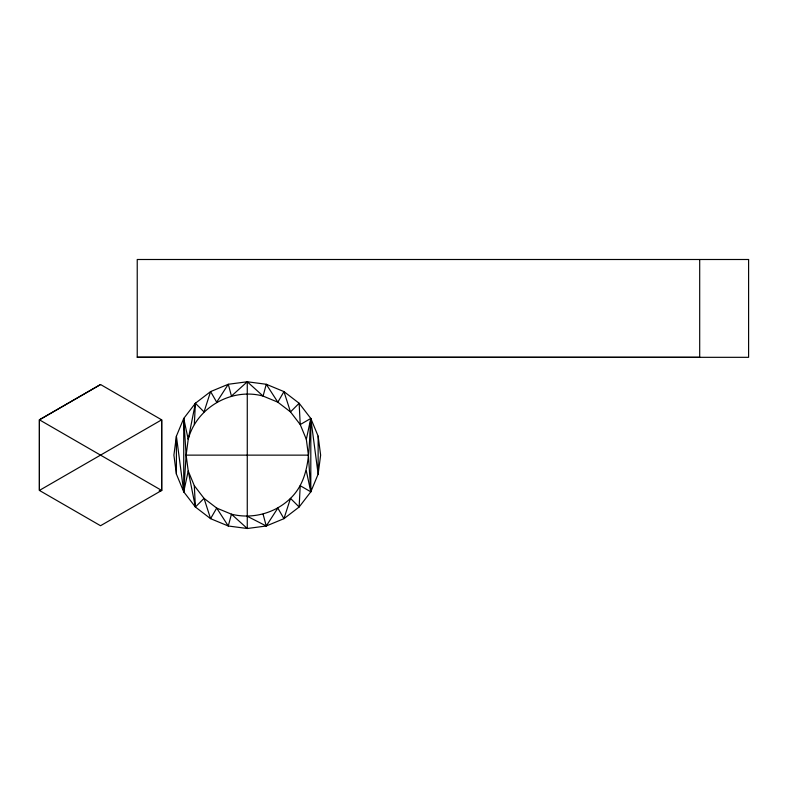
<?xml version="1.0" encoding="UTF-8"?>
<svg xmlns="http://www.w3.org/2000/svg" width="788" height="788" viewBox="0 0 788 788"><rect width="100%" height="100%" fill="white"/><g stroke="black" fill="none" stroke-linecap="round" stroke-linejoin="round"><path stroke-width="1.18" d="M100.549 384.534L39.41 419.827L39.4 490.422L100.529 525.724L161.678 490.441L161.688 419.846L100.549 384.524L39.41 419.817L39.41 490.412L161.688 419.817L161.688 490.412L159.314 490.993M176.404 474.12L176.404 436.148L183.732 418.448L195.394 403.259L210.583 391.597L228.284 384.268L247.274 381.766L266.255 384.268L283.956 391.597L299.144 403.259L310.807 418.458L318.135 436.148L320.637 455.139L318.135 474.13L310.807 491.82L299.144 507.009L283.946 518.671L266.255 526L247.265 528.502L228.274 526L210.583 518.671L195.394 507.009L183.732 491.82L176.404 474.12L173.902 455.129L176.404 436.148L183.732 491.82L188.214 470.958L186.135 455.129L183.732 418.448L188.214 439.31L186.135 455.129L183.732 491.82L183.732 418.448M247.274 381.766L231.445 396.078L228.284 384.268L216.7 402.185L210.583 391.597L204.043 411.907L195.394 403.259L188.214 439.31C196.488 407.652 231.544 387.41 263.094 396.078L266.255 384.268L277.839 402.185L283.956 391.597L290.496 411.907L299.144 403.259L300.218 424.565L290.496 411.907L277.839 402.185L263.094 396.078L247.274 381.766L247.265 528.502L231.445 514.19L216.7 508.083L204.033 498.361L194.321 485.704L188.214 470.958L195.394 507.009L204.033 498.361L210.583 518.671L216.7 508.083L228.274 526L231.445 514.19C252.327 519.41 275.022 513.333 290.496 498.371C311.979 477.479 308.364 445.644 310.807 418.458L300.218 424.565L306.325 439.31L308.404 455.139L310.807 491.82L300.218 485.704L299.144 507.009L290.496 498.371L283.946 518.671L277.839 508.083L266.255 526L247.265 516.268M306.325 439.31L310.807 418.458L310.807 491.82L306.325 470.958M318.135 436.148L318.135 474.13L310.807 418.458M194.321 424.565L195.394 403.259M159.304 490.894L161.678 490.441L39.41 419.817M137.23 357.171L699.695 357.319L699.695 259.498M186.135 455.129L308.404 455.139M263.094 514.19L266.255 526M194.321 485.704L195.394 507.009M748.6 259.498L137.23 259.498L137.23 357.319L748.6 357.319L748.6 259.498"/></g></svg>
